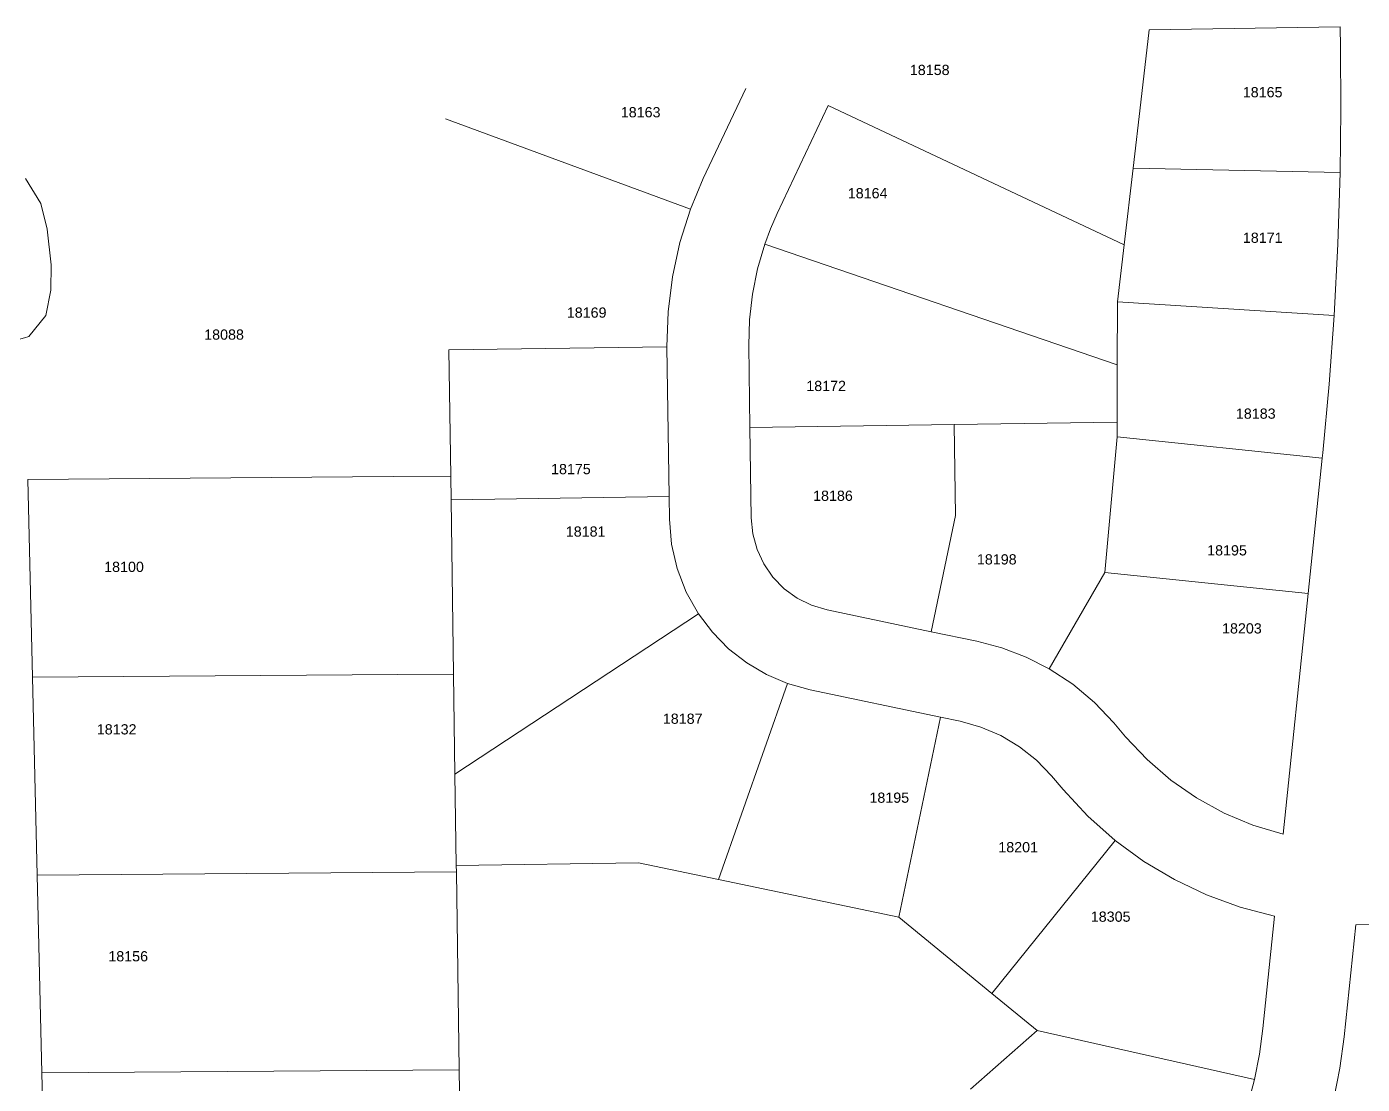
# Model space of a CAD drawing. Header units: feet. Extents: x 865220 to 2821149, y -2240498 to 944432.
# Drawn here: x 2815991 to 2816971, y 943635 to 944411 of the extents above; entities that cross this region are included whole.
import ezdxf
from ezdxf.enums import TextEntityAlignment as Align

# ---------------------------------------------------------------- set-up
doc = ezdxf.new("R2010")
doc.units = ezdxf.units.FT
doc.header["$LTSCALE"] = 0.015
doc.header["$MEASUREMENT"] = 0
doc.layers.add('Dakota County Addresses', color=7, linetype='Continuous')
doc.layers.add('Dakota County Parcels', color=7, linetype='Continuous')
doc.styles.add('Dimensions 100', font='arial.ttf')

# ---------------------------------------------------------------- blocks, each defined once
blk = doc.blocks.new('ACMAP_ANN_TEMPLATE_Dakota County Addresses')
at = {"layer": 'Dakota County Addresses', "style": 'Dimensions 100'}
blk.add_attdef('DakotaCountyAddress', text='', height=50, dxfattribs=at).set_placement((0, 0), align=Align.CENTER)

msp = doc.modelspace()

# ---------------------------------------------------------------- linework, layer by layer
at = {"layer": 'Dakota County Parcels', "lineweight": 5}
for p, q in [((2816814.68, 944408.45), (2816808.48, 944355.57)), ((2816814.68, 944408.45), (2816954.64, 944410.82)), ((2816954.64, 944410.82), (2816954.89, 944395.87)), ((2816518.62, 944365.45), (2816487.48, 944299.35)), ((2816808.48, 944355.57), (2816802.77, 944306.92)), ((2816541.75, 944273.78), (2816579.12, 944353.11)), ((2816579.12, 944353.11), (2816796.2, 944250.84)), ((2816478.07, 944276.9), (2816298.4, 944343.17)), ((2816802.77, 944306.92), (2816796.2, 944250.84)), ((2816802.77, 944306.92), (2816954.74, 944303.83)), ((2816001.43, 944281.04), (2815990.28, 944299.54)), ((2816478.07, 944276.9), (2816487.48, 944299.35)), ((2816006.09, 944262.28), (2816001.43, 944281.04)), ((2816009.01, 944236.11), (2816006.09, 944262.28)), ((2816532.61, 944251.23), (2816791.15, 944162.79)), ((2816796.2, 944250.84), (2816791.29, 944208.94)), ((2816008.76, 944217.61), (2816009.01, 944236.11)), ((2816005.22, 944198.98), (2816008.76, 944217.61)), ((2816791.29, 944208.94), (2816791.15, 944162.79)), ((2816950.37, 944198.93), (2816791.29, 944208.94)), ((2815992.75, 944183.47), (2816005.22, 944198.98)), ((2816460.81, 944175.99), (2816300.85, 944173.68)), ((2816300.85, 944173.68), (2816302.18, 944081.03)), ((2816460.81, 944175.99), (2816462.39, 944066.01)), ((2816520.79, 944176.86), (2816521.66, 944116.74)), ((2816791.15, 944162.79), (2816791.03, 944120.62)), ((2816301.18, 944150.74), (2816301.14, 944153.22)), ((2816791.03, 944120.62), (2816671.63, 944118.9)), ((2816791.03, 944120.62), (2816791, 944110)), ((2816671.63, 944118.9), (2816521.66, 944116.74)), ((2816521.66, 944116.74), (2816522.62, 944050.43)), ((2816671.63, 944118.9), (2816672.59, 944052.18)), ((2816791, 944110), (2816782.02, 944010.41)), ((2816791, 944110), (2816941.55, 944094.32)), ((2816941.55, 944094.32), (2816931.19, 943994.87)), ((2816941.96, 944098.23), (2816941.55, 944094.32)), ((2815992.03, 944078.62), (2816259.99, 944080.7)), ((2816259.99, 944080.7), (2816302.18, 944081.03)), ((2816302.18, 944081.03), (2816302.43, 944063.71)), ((2815995.46, 943933.48), (2815992.03, 944078.62)), ((2816462.39, 944066.01), (2816302.43, 944063.71)), ((2816302.43, 944063.71), (2816304.28, 943935.88)), ((2816462.39, 944066.01), (2816462.63, 944049.57)), ((2816672.59, 944052.18), (2816654.75, 943966.93)), ((2816782.02, 944010.41), (2816741.21, 943939.68)), ((2816782.02, 944010.41), (2816931.19, 943994.87)), ((2816931.19, 943994.87), (2816912.8, 943818.3)), ((2816578.27, 943982.93), (2816654.75, 943966.93)), ((2816305.34, 943862.28), (2816484.04, 943979.95)), ((2816654.75, 943966.93), (2816688.14, 943959.95)), ((2815995.46, 943933.48), (2816263.42, 943935.56)), ((2816263.42, 943935.56), (2816304.28, 943935.88)), ((2816304.28, 943935.88), (2816305.34, 943862.28)), ((2815998.89, 943788.34), (2815995.46, 943933.48)), ((2816549.38, 943928.85), (2816498.69, 943785.05)), ((2816549.38, 943928.85), (2816565.98, 943924.21)), ((2816565.98, 943924.21), (2816661.58, 943904.21)), ((2816630.86, 943757.4), (2816661.58, 943904.21)), ((2816661.58, 943904.21), (2816675.85, 943901.22)), ((2816788.68, 943900.03), (2816797.28, 943889.87)), ((2816305.34, 943862.28), (2816306.3, 943795.4)), ((2816742.88, 943861.28), (2816751.48, 943851.12)), ((2816699.27, 943701.56), (2816789.66, 943813.85)), ((2816306.3, 943795.4), (2816440, 943797.33)), ((2816440, 943797.33), (2816498.69, 943785.05)), ((2815998.89, 943788.34), (2816306.37, 943790.72)), ((2816002.31, 943643.19), (2815998.89, 943788.34)), ((2816306.3, 943795.4), (2816306.37, 943790.72)), ((2816306.37, 943790.72), (2816308.46, 943645.57)), ((2816498.69, 943785.05), (2816630.86, 943757.4)), ((2816630.86, 943757.4), (2816699.27, 943701.56)), ((2816906.54, 943758.19), (2816897.96, 943675.82)), ((2816966.21, 943751.97), (2816957.63, 943669.61)), ((2816966.21, 943751.97), (2817089.8, 943752.69)), ((2816699.27, 943701.56), (2816732.53, 943674.41)), ((2816732.53, 943674.41), (2816683.55, 943631.32)), ((2816732.53, 943674.41), (2816891.8, 943638.39)), ((2816002.31, 943643.19), (2816308.46, 943645.57)), ((2816005.74, 943498.05), (2816002.31, 943643.19)), ((2816308.46, 943645.57), (2816310.56, 943500.42)), ((2816891.8, 943638.39), (2816886.71, 943618.77))]:
    msp.add_line(p, q, dxfattribs=at)
for points in [[(2816954.89, 944395.87), (2816955.24, 944349.85), (2816954.74, 944303.83)], [(2816954.74, 944303.83), (2816953.11, 944251.35), (2816950.37, 944198.93)], [(2816460.81, 944175.99), (2816461.62, 944201.71), (2816464.79, 944227.24), (2816470.29, 944252.38), (2816478.07, 944276.9)], [(2816541.75, 944273.78), (2816536.87, 944262.63), (2816532.61, 944251.23)], [(2816520.79, 944176.86), (2816521.34, 944195.76), (2816523.5, 944214.55), (2816527.27, 944233.09), (2816532.61, 944251.23)], [(2816950.37, 944198.93), (2816946.68, 944148.54), (2816941.96, 944098.23)], [(2815975.49, 944178.53), (2815989.65, 944182.59), (2815992.75, 944183.47)], [(2816462.63, 944049.57), (2816464.2, 944031.2), (2816468.36, 944013.23), (2816475.02, 943996.03), (2816484.04, 943979.95)], [(2816522.62, 944050.43), (2816523.78, 944038.69), (2816526.9, 944027.32), (2816531.89, 944016.62), (2816538.6, 944006.92), (2816546.85, 943998.48), (2816556.39, 943991.55), (2816566.97, 943986.32), (2816578.27, 943982.93)], [(2816484.04, 943979.95), (2816494.22, 943966.49), (2816506.05, 943954.46), (2816519.34, 943944.07), (2816533.87, 943935.48), (2816549.38, 943928.85)], [(2816688.14, 943959.95), (2816706.51, 943955.08), (2816724.27, 943948.3), (2816741.21, 943939.68)], [(2816741.21, 943939.68), (2816758.53, 943928.32), (2816774.42, 943915.04), (2816788.68, 943900.03)], [(2816675.85, 943901.22), (2816691.15, 943896.95), (2816705.75, 943890.69), (2816719.39, 943882.56), (2816731.84, 943872.7), (2816742.88, 943861.28)], [(2816797.28, 943889.87), (2816813.04, 943873.1), (2816830.47, 943858.07), (2816849.38, 943844.94), (2816869.55, 943833.86), (2816890.77, 943824.95), (2816912.8, 943818.3)], [(2816751.48, 943851.12), (2816769.68, 943831.57), (2816789.66, 943813.85)], [(2816789.66, 943813.85), (2816810.75, 943798.44), (2816833.18, 943785.06), (2816856.76, 943773.83), (2816881.29, 943764.85), (2816906.54, 943758.19)], [(2816897.96, 943675.82), (2816895.44, 943657.02), (2816891.8, 943638.39)], [(2816944.27, 943601.86), (2816950.09, 943624.16), (2816954.55, 943646.77), (2816957.63, 943669.61)]]:
    msp.add_lwpolyline(points, dxfattribs=at)

# ---------------------------------------------------------------- block references
at = {"layer": 'Dakota County Addresses', "lineweight": 5, "xscale": 0.15, "yscale": 0.15, "zscale": 0.15}
for p, values in [((2816653.61, 944375.35), {'DakotaCountyAddress': '18158'}), ((2816897.85, 944359.03), {'DakotaCountyAddress': '18165'}), ((2816441.55, 944344.31), {'DakotaCountyAddress': '18163'}), ((2816608.07, 944284.9), {'DakotaCountyAddress': '18164'}), ((2816897.91, 944252.23), {'DakotaCountyAddress': '18171'}), ((2816401.94, 944197.31), {'DakotaCountyAddress': '18169'}), ((2816135.94, 944181.17), {'DakotaCountyAddress': '18088'}), ((2816577.62, 944143.5), {'DakotaCountyAddress': '18172'}), ((2816892.79, 944123.19), {'DakotaCountyAddress': '18183'}), ((2816390.38, 944082.49), {'DakotaCountyAddress': '18175'}), ((2816582.63, 944062.93), {'DakotaCountyAddress': '18186'}), ((2816401.19, 944036.68), {'DakotaCountyAddress': '18181'}), ((2816702.8, 944016.26), {'DakotaCountyAddress': '18198'}), ((2816871.72, 944022.88), {'DakotaCountyAddress': '18195'}), ((2816062.54, 944010.76), {'DakotaCountyAddress': '18100'}), ((2816882.63, 943965.61), {'DakotaCountyAddress': '18203'}), ((2816472.4, 943899.34), {'DakotaCountyAddress': '18187'}), ((2816057.15, 943891.54), {'DakotaCountyAddress': '18132'}), ((2816623.95, 943841.41), {'DakotaCountyAddress': '18195'}), ((2816718.49, 943805.07), {'DakotaCountyAddress': '18201'}), ((2816786.35, 943754.11), {'DakotaCountyAddress': '18305'}), ((2816065.59, 943725.04), {'DakotaCountyAddress': '18156'})]:
    msp.add_blockref('ACMAP_ANN_TEMPLATE_Dakota County Addresses', p, dxfattribs=at).add_auto_attribs(values)

doc.saveas('drawing.dxf')
